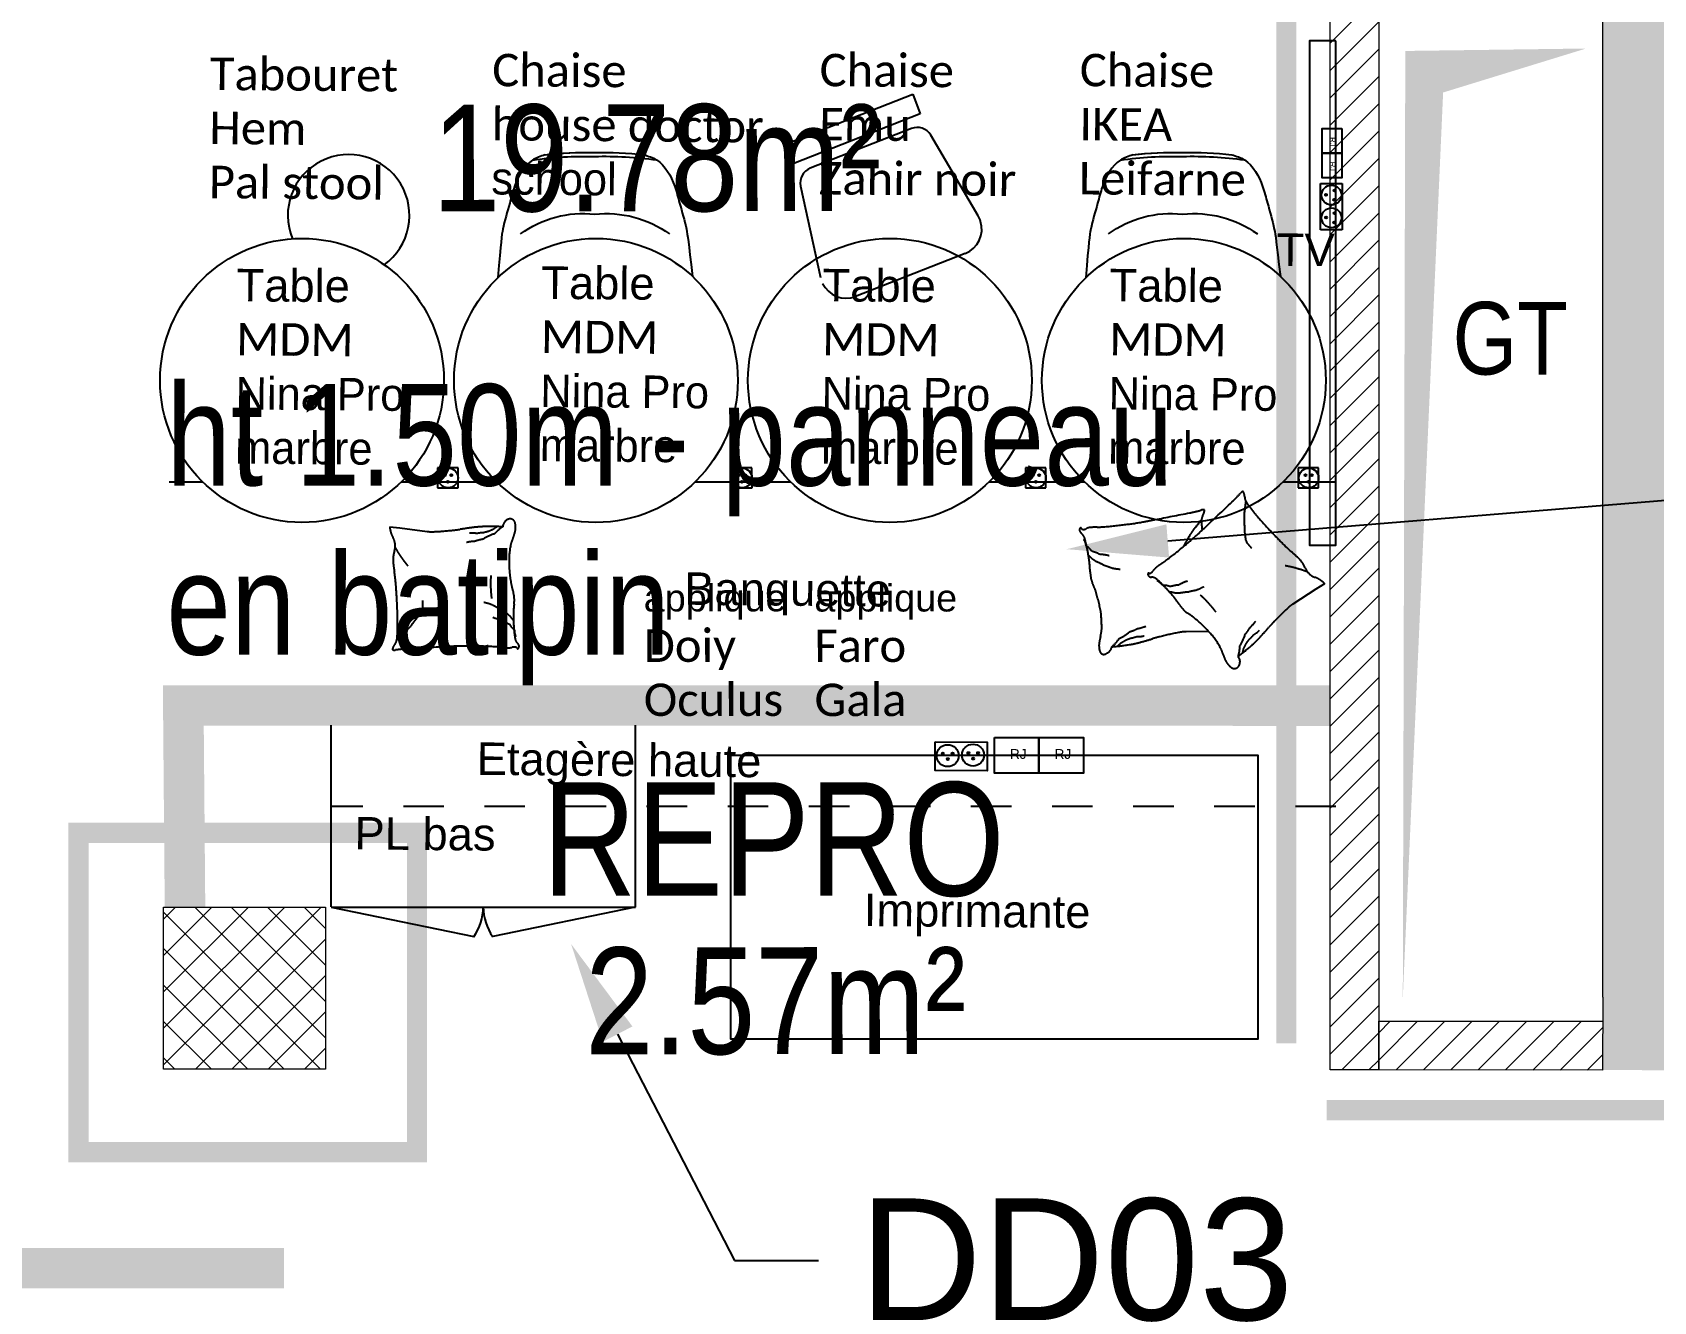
# Model space of a CAD drawing. Extents: x -29.7 to 23.3, y -8.6 to 57.6.
# Drawn here: x -10.075 to -6.077, y -0.008 to 3.12 of the extents above; entities that cross this region are included whole.
import ezdxf
from ezdxf import colors
from ezdxf.entities.mleader import LeaderData, LeaderLine
from ezdxf.math import Vec2, Vec3

# ---------------------------------------------------------------- set-up
doc = ezdxf.new("R2010")
doc.units = 0
doc.header["$LTSCALE"] = 0.001
for name, pattern in [('ACAD_ISO02W100', [15, 12, -3]), ('CACHE', [0.375, 0.25, -0.125]), ('HIDDEN', [9.525, 6.35, -3.175])]:
    doc.linetypes.add(name, pattern=pattern)
doc.layers.get('0').update_dxf_attribs({"lineweight": 5})
for name, color, linetype in [('00-SECURITE UP', 12, 'Continuous'), ('01-STR_MACONNERIE_HACH', 252, 'Continuous'), ('_ANNO-CONCEPT-T', 7, 'Continuous'), ('A-Etiquettes', 7, 'Continuous'), ('A-legende', 7, 'Continuous'), ('A-mobilier', 252, 'Continuous'), ('A-texte', 7, 'Continuous'), ('Exit- Etiquette-incendie', 1, 'Continuous')]:
    doc.layers.add(name, color=color, linetype=linetype)
for name, color, linetype, lineweight in [('02-CL HACH PLATRE', 6, 'Continuous', 5), ('02-CLOISON_HACH MACONNERIE', 6, 'Continuous', 5), ('Cloison', 6, 'Continuous', 30)]:
    doc.layers.add(name, color=color, linetype=linetype, lineweight=lineweight)
for name, color, linetype, true_color in [('04-MOBILIER', 1, 'Continuous', 0xff0000), ('A-cote', 7, 'Continuous', 0x425746), ('A-Détails', 7, 'Continuous', 0x00a500), ('SA-ELEVATION', 2, 'Continuous', 0xffff00)]:
    doc.layers.add(name, color=color, linetype=linetype, true_color=true_color)
doc.layers.add('A-projet', color=7, linetype='Continuous', lineweight=5, true_color=0x5b6280)
doc.layers.add('plafond', color=5, linetype='Continuous', lineweight=25, true_color=0x0000ff)
doc.styles.add('RENS', font='arial.ttf', dxfattribs={"width": 0.999})
doc.styles.get("Standard").update_dxf_attribs({"font": 'ARIALN.TTF'})
doc.styles.add('verdana', font='swissc.ttf')
doc.styles.add('Y_TXT_COT', font='arial.ttf', dxfattribs={"height": 0.2})
pattern_1 = [(45, (-0.000106, 1.5e-05), (-0.03367596, 0.03367596), [])]

# ---------------------------------------------------------------- blocks, each defined once
blk = doc.blocks.new('BLOC_ATT_RENS_100')
at = {"flags": 8}
for tag, p, height in [('N°', (-0.4156, 0.9727), 0.25), ('TITRE', (-0.4156, 0.6753), 0.21), ('SURF', (-0.4156, 0.3727), 0.15), ('EFFECTIF', (-0.4156, 0.0727), 0.15), ('HSP', (-0.4156, -0.2356), 0.15), ('REV.SOL', (-0.4156, -0.5258), 0.15), ('REV.MUR', (-0.4156, -0.8258), 0.15), ('PLAF', (-0.4156, -1.1258), 0.15)]:
    blk.add_attdef(tag, p, '', height=height, dxfattribs=at)
at = {"layer": 'Exit- Etiquette-incendie', "flags": 8}
for tag, p in [('EFFECTIF.MAX', (-0.4156, -1.414)), ('SURF.PROG', (-0.4156, -1.6479))]:
    blk.add_attdef(tag, p, '', height=0.15, dxfattribs=at)
blk = doc.blocks.new('Xref-R2-2018-11')
h = blk.add_hatch(color=256)
h.dxf.hatch_style = 1
h.paths.add_polyline_path([(-3.965, -3.7947), (-3.9712, -6.129), (-3.8717, -3.8971), (-3.5193, -3.7887)])
at = {"layer": '01-STR_MACONNERIE_HACH'}
h = blk.add_hatch(color=256, dxfattribs=at)
h.dxf.hatch_style = 1
h.paths.add_polyline_path([(1.9526, -4.2401), (1.9526, -4.3601), (2.1716, -4.3602), (2.1716, -4.3578), (2.1777, -3.2971), (1.9577, -3.2958)])
h.paths.add_polyline_path([(-2.883, 0.0248), (-3.29, -0.3583), (-3.29, 0.0248)])
h.paths.add_polyline_path([(0.6616, -4.3593), (0.6616, -4.2393), (0, -4.2389), (0, 0), (1.9767, -0.0016), (1.974, -0.4631), (2.194, -0.4644), (2.198, 0.2183), (-3.5072, 0.2228), (-3.5082, -1.0072), (-3.4782, -1.0072), (-3.4769, -1.0072), (-3.4782, -2.6772), (-3.4782, -3.3168), (-3.4782, -5.0368), (-3.4782, -5.1367), (-3.4782, -6.1268), (-3.4783, -6.3069), (-3.2001, -6.307), (-3.2, -6.207), (-3.29, -6.207), (-3.29, -0.427), (-2.81, 0.0248), (-0.22, 0.0227), (-0.22, -5.7488), (-1.54, -5.748), (-1.5403, -6.208), (-1.6303, -6.2079), (-1.6303, -6.3079), (-1.2742, -6.3082), (-1.2741, -6.1882), (-1.43, -6.1881), (-1.43, -5.8281), (-0.22, -5.8288), (-0.22, -6.1888), (0.04, -6.1889), (0.04, -6.1888), (0.04, -5.8289), (0.83, -5.8294), (0.83, -6.1894), (0.6924, -6.1893), (0.6923, -6.3093), (0.9606, -6.3095), (0.9607, -6.2095), (0.9609, -6.2095), (0.9639, -5.6995), (0.0039, -5.6989), (0.011, -4.4589), (0.661, -4.4593)])
at = {"layer": '02-CL HACH PLATRE', "lineweight": 13, "transparency": 33554687}
h = blk.add_hatch(dxfattribs=at)
h.set_pattern_fill('ANSI31', color=256, scale=0.015)
h.set_pattern_definition(pattern_1)
h.paths.add_polyline_path([(-4.0303, -3.727), (-4.0304, -6.3063), (-4.1504, -6.3063), (-4.1503, -3.607), (-4.0303, -3.607)])
h = blk.add_hatch(dxfattribs=at)
h.set_pattern_fill('ANSI31', color=256, scale=0.015)
h.set_pattern_definition(pattern_1)
h.paths.add_polyline_path([(-3.4782, -6.1864), (-4.0304, -6.1864), (-4.0304, -6.3063), (-4.0304, -6.3064), (-3.4783, -6.3066)])
at = {"layer": '02-CLOISON_HACH MACONNERIE', "transparency": 33554687}
h = blk.add_hatch(dxfattribs=at)
h.set_pattern_fill('ANSI37', color=256, scale=0.02)
h.paths.add_polyline_path([(-7.0277, -5.9048), (-6.628, -5.9048), (-6.628, -6.3048), (-7.0277, -6.3048)])
blk.add_line((-3.4782, -5.0368), (-3.4782, -3.4568))
for points in [[(-3.4782, -6.1268), (-3.4782, -5.1367), (-3.4782, -5.0368), (-3.4782, -3.3168), (-3.4782, -2.6772), (-3.4769, -1.0072), (-3.5082, -1.0072), (-3.5072, 0.2228)], [(-3.4782, -6.1268), (-3.4783, -6.3069)]]:
    blk.add_lwpolyline(points)
at = {"linetype": 'Continuous'}
blk.add_lwpolyline([(-4.0303, -3.727), (-4.0304, -6.3063), (-4.1504, -6.3063), (-4.1503, -3.607), (-4.0303, -3.607)], close=True, dxfattribs=at)
blk.add_lwpolyline([(-7.0277, -5.9048), (-6.628, -5.9048), (-6.628, -6.3048), (-7.0277, -6.3048)], close=True)
blk.add_lwpolyline([(-3.4783, -6.3066), (-4.0303, -6.3064), (-4.0304, -6.3064), (-4.0304, -6.1864), (-3.4783, -6.1864)], dxfattribs=at)
at = {"layer": '00-SECURITE UP', "const_width": 0.1}
blk.add_lwpolyline([(-6.7309, -6.7949), (-7.6399, -6.7949), (-7.6399, -6.7949), (-7.6399, -6.7949)], dxfattribs=at)
ref = blk.add_blockref('BLOC_ATT_RENS_100', (-3.6424, -4.5478), dxfattribs=dict(xscale=0.472023455414562, yscale=0.472023455414562, zscale=0.9170462599446728))
ref.add_attrib('SURF', 'GT', (-3.8484, -4.5922), dxfattribs={"height": 0.17884, "rotation": 360, "style": 'verdana', "flags": 8})
blk = doc.blocks.new('Coussins')
at = {"linetype": 'HIDDEN', "ltscale": 0.2}
for points in [[(-0.1748, 0.421, -0.006204), (-0.1849, 0.4466, -0.021828), (-0.2009, 0.4922, -0.018818), (-0.2168, 0.5456, -0.019326), (-0.2198, 0.5576, 0.01735), (-0.223, 0.571, 0.129675), (-0.2285, 0.5834, -0.191716), (-0.2317, 0.5923, -0.363489), (-0.2302, 0.595, 0.585858), (-0.2298, 0.5978, 0.215512), (-0.2313, 0.599, 0.076444), (-0.2352, 0.5991, 0.153708), (-0.2418, 0.5933, -0.111249), (-0.2502, 0.5839, -0.014624), (-0.2714, 0.5737, -0.010837), (-0.3009, 0.5623, -0.018442), (-0.3313, 0.5539, 0.03204), (-0.3486, 0.5483, 0.033397), (-0.3572, 0.5433, -0.017905), (-0.373, 0.5329, -0.026564), (-0.4224, 0.5099, -0.032941), (-0.4653, 0.4995, -0.035782), (-0.4828, 0.4992, 0.031893), (-0.5025, 0.4991, 0.036831), (-0.5139, 0.4965, 0.049225), (-0.5215, 0.4923, 0.494818), (-0.5205, 0.4764, 0.263368), (-0.5025, 0.4666, 0.263368)], [(-0.292, 0.5655, -0.027842), (-0.3, 0.5534, -0.048685), (-0.3035, 0.5451, -0.023666), (-0.3096, 0.5218, -0.031223), (-0.3126, 0.5028, -0.046801), (-0.3128, 0.4961, -0.023191), (-0.3118, 0.482)], [(-0.2559, 0.5835, -0.088153), (-0.2708, 0.5751, -0.088153), (-0.2809, 0.5582, -0.077547), (-0.2848, 0.5381, -0.077547), (-0.2837, 0.5149)], [(-0.4211, 0.2391), (-0.4321, 0.2938, 0.073041), (-0.4366, 0.3091, 0.023305), (-0.4562, 0.355, 0.018299), (-0.4644, 0.3718, -0.01097), (-0.4783, 0.3997, -0.042281), (-0.4892, 0.4254, -0.027201), (-0.5026, 0.4668)], [(-0.5026, 0.4666, 0.077379), (-0.4795, 0.453, 0.077379), (-0.4582, 0.4306, 0.047525), (-0.4468, 0.4134, 0.047525), (-0.4373, 0.3943)], [(-0.4988, 0.4541, 0.05369), (-0.4887, 0.4465, 0.070312), (-0.4815, 0.4384, 0.015448), (-0.4774, 0.4325, 0.013244), (-0.4729, 0.4253, 0.082127), (-0.4665, 0.412, 0.064164), (-0.4614, 0.3937)], [(-0.468, 0.1562, -0.316205), (-0.491, 0.1504, -0.438288), (-0.4978, 0.1677, -0.052587), (-0.4926, 0.1762, -0.051632), (-0.4855, 0.1836, -0.064659), (-0.4701, 0.1936, 0.062916), (-0.4542, 0.2039, 0.053373), (-0.4235, 0.2359, 0.043578), (-0.3942, 0.2816, 0.030103), (-0.3865, 0.2986, -0.05552), (-0.3818, 0.3077, -0.053337), (-0.3701, 0.3218, 0.031263), (-0.3491, 0.345, 0.017719), (-0.3299, 0.371, 0.025059), (-0.3178, 0.3904, 0.180618), (-0.316, 0.4029, -0.268753), (-0.3133, 0.4113, -0.10234), (-0.3099, 0.4133, -0.239588), (-0.3081, 0.4131, -0.335177), (-0.3073, 0.4105, 0.264937), (-0.3067, 0.4073, 0.10977), (-0.2991, 0.4015, -0.078133), (-0.288, 0.394, -0.008879), (-0.2775, 0.384, 0.011105), (-0.2691, 0.376, 0.011393), (-0.2271, 0.3394, 0.013124), (-0.1891, 0.3095, 0.003705), (-0.1727, 0.2974, 0.000802), (-0.0962, 0.2423, 0.018912), (-0.0716, 0.2259, -0.07778), (-0.0661, 0.2213, -0.415863), (-0.0661, 0.2203, -0.048606), (-0.0718, 0.2164, -0.090741), (-0.0789, 0.214, 0.102316), (-0.0851, 0.2116, 0.062567), (-0.0944, 0.204, 0.023201), (-0.1157, 0.1796, 0.00979), (-0.1516, 0.1323, 0.011884), (-0.1795, 0.0921, 0.014676), (-0.1906, 0.0741, -0.013893), (-0.2023, 0.0551, -0.103313), (-0.2221, 0.0353, 0.129337), (-0.2371, 0.0186, 0.082291), (-0.241, 0.0067, -0.06757), (-0.2452, -0.0079, -0.030442), (-0.2509, -0.0189, -0.494886), (-0.2519, -0.019), (-0.269, -0.0012), (-0.316, 0.0479, 0.044256), (-0.3281, 0.0585, 0.014203), (-0.3691, 0.0867, 0.010103), (-0.3828, 0.0952, -0.004809), (-0.4118, 0.1126, -0.026481), (-0.4343, 0.1282, -0.016509), (-0.4683, 0.1563)], [(-0.1748, 0.421, 0.001963), (-0.1424, 0.3401, 0.001963)], [(-0.3224, 0.387, -0.088153), (-0.3305, 0.3719, -0.088153), (-0.33, 0.3523, -0.077547), (-0.3225, 0.3331, -0.077547), (-0.3092, 0.3141)], [(-0.3433, 0.3525, -0.027842), (-0.3435, 0.338, -0.048685), (-0.3421, 0.3291, -0.023666), (-0.3347, 0.3062, -0.031223), (-0.3271, 0.2885, -0.046801), (-0.3237, 0.2827, -0.023191), (-0.3153, 0.2713)], [(-0.1543, 0.3082, -0.016108), (-0.1794, 0.3218, -0.024599), (-0.1959, 0.3289, -0.009477), (-0.2249, 0.3385, -0.001721), (-0.2267, 0.3391, -0.072521)], [(-0.3703, 0.2313, -0.009729), (-0.3603, 0.2428, -0.009729), (-0.3507, 0.255, -0.007971), (-0.3432, 0.2655, -0.007971), (-0.3361, 0.2765)], [(-0.0891, 0.2089, -0.016108), (-0.1177, 0.207, -0.024599), (-0.1354, 0.2041, -0.009477), (-0.1651, 0.1968, -0.015937), (-0.1819, 0.1914, -0.072521), (-0.1891, 0.1868, -0.033339), (-0.2001, 0.1729)], [(-0.4681, 0.1562, 0.077379), (-0.4414, 0.157, 0.077379), (-0.4114, 0.1495, 0.047525), (-0.3925, 0.1411, 0.047525), (-0.3742, 0.1301)], [(-0.4582, 0.1476, 0.05369), (-0.4456, 0.1466, 0.070312), (-0.4353, 0.1436, 0.015448), (-0.4286, 0.1408, 0.013244), (-0.4209, 0.1372, 0.082127), (-0.4084, 0.1293, 0.064164), (-0.3943, 0.1166)], [(-0.2304, 0.0283, -0.009729), (-0.228, 0.0433, -0.009729), (-0.2265, 0.0588, -0.007971), (-0.2258, 0.0717, -0.007971), (-0.2257, 0.0848)]]:
    blk.add_lwpolyline(points, format="xyb", dxfattribs=at)
for centre, radius, start, end in [((0.1012, 0.4322), 0.2605, 200.7123, 207.2058), ((-0.0134, -0.243), 0.5695, 105.0374, 106.9034), ((-0.1473, 0.2357), 0.0726, 91.709, 101.0041), ((-0.1512, 0.284), 0.0243, 71.3412, 85.7563), ((-0.1297, 0.3466), 0.0418, 250.7398, 261.8028), ((-0.1328, 0.3494), 0.0443, 266.349, 275.4497), ((-0.1439, 0.305), 0.0157, 4.5367, 31.2328), ((-0.129, 0.306), 0.000799, 297.0485, 17.4711)]:
    blk.add_arc(centre, radius, start, end, dxfattribs=at)
blk = doc.blocks.new('Coussin simple')
at = {"linetype": 'HIDDEN', "ltscale": 0.2}
for points in [[(-12.5146, 1.8499, -0.316205), (-12.5004, 1.8689, -0.438288), (-12.4842, 1.8598, -0.052587), (-12.483, 1.8498, -0.051632), (-12.4838, 1.8396, -0.064659), (-12.4895, 1.8221, 0.062916), (-12.4954, 1.8042, 0.053373), (-12.4991, 1.76, 0.043578), (-12.4932, 1.706, 0.030103), (-12.4885, 1.6879, -0.05552), (-12.4864, 1.678, -0.053337), (-12.4866, 1.6596, 0.031263), (-12.4884, 1.6284, 0.017719), (-12.487, 1.5961, 0.025059), (-12.4841, 1.5734, 0.180618), (-12.4777, 1.5625, -0.268753), (-12.4745, 1.5543, -0.10234), (-12.4759, 1.5506, -0.239588), (-12.4775, 1.5496, -0.335177), (-12.4797, 1.5511, 0.264937), (-12.4821, 1.5532, 0.10977), (-12.4917, 1.553, -0.078133), (-12.505, 1.5518, -0.008879), (-12.5195, 1.553, 0.011105), (-12.5311, 1.554, 0.011393), (-12.5867, 1.556, 0.013124), (-12.6351, 1.5554, 0.003705), (-12.6555, 1.5544, 0.000802), (-12.7496, 1.5492, 0.018912), (-12.779, 1.5464, -0.07778), (-12.7862, 1.5466, -0.415863), (-12.7868, 1.5474, -0.048606), (-12.7849, 1.554, -0.090741), (-12.7809, 1.5603, 0.102316), (-12.7775, 1.566, 0.062567), (-12.775, 1.5778, 0.023201), (-12.7739, 1.6102, 0.00979), (-12.7757, 1.6696, 0.011884), (-12.7793, 1.7184, 0.014676), (-12.782, 1.7393, -0.013893), (-12.7848, 1.7614, -0.103313), (-12.7819, 1.7893, 0.129337), (-12.7807, 1.8117, 0.082291), (-12.7852, 1.8234, -0.06757), (-12.7911, 1.8375, -0.030442), (-12.7935, 1.8496, -0.494886), (-12.7929, 1.8503), (-12.7683, 1.8471), (-12.7009, 1.8385, 0.044256), (-12.6849, 1.8379, 0.014203), (-12.6352, 1.8418, 0.010103), (-12.6193, 1.8438, -0.004809), (-12.5858, 1.8485, -0.026481), (-12.5584, 1.8505, -0.016509), (-12.5144, 1.85)], [(-12.5146, 1.85, 0.077379), (-12.5349, 1.8326, 0.077379), (-12.5629, 1.8195, 0.047525), (-12.5828, 1.8142, 0.047525), (-12.604, 1.8113)], [(-12.5277, 1.8505, 0.05369), (-12.5381, 1.8433, 0.070312), (-12.548, 1.8391, 0.015448), (-12.5549, 1.8371, 0.013244), (-12.5632, 1.8351, 0.082127), (-12.5779, 1.8333, 0.064164), (-12.5968, 1.8344)], [(-12.7798, 1.8, -0.009729), (-12.7722, 1.7868, -0.009729), (-12.7637, 1.7738, -0.007971), (-12.7561, 1.7633, -0.007971), (-12.7479, 1.753)], [(-12.5434, 1.7301, -0.009729), (-12.544, 1.7149, -0.009729), (-12.5437, 1.6994, -0.007971), (-12.5429, 1.6865, -0.007971), (-12.5416, 1.6734)], [(-12.7761, 1.5707, -0.016108), (-12.7551, 1.5902, -0.024599), (-12.7432, 1.6035, -0.009477), (-12.7247, 1.6279, -0.015937), (-12.715, 1.6427, -0.072521), (-12.7122, 1.6507, -0.033339), (-12.7125, 1.6684)], [(-12.4882, 1.6189, -0.027842), (-12.4971, 1.6303, -0.048685), (-12.5038, 1.6363, -0.023666), (-12.524, 1.6495, -0.031223), (-12.541, 1.6584, -0.046801), (-12.5473, 1.6608, -0.023191), (-12.561, 1.6644)], [(-12.4827, 1.5789, -0.088153), (-12.486, 1.5957, -0.088153), (-12.4987, 1.6107, -0.077547), (-12.5165, 1.6209, -0.077547), (-12.5388, 1.6273)]]:
    blk.add_lwpolyline(points, format="xyb", dxfattribs=at)
blk = doc.blocks.new('A$C7F8468B1')
at = {"layer": '04-MOBILIER'}
for centre, radius, start, end in [((20.83, -69.03), 91.49, 88.4948, 98.0977), ((20.78, -61.3), 84.71, 88.3377, 96.6108), ((25.69, -61.3), 84.71, 83.3892, 91.6623), ((25.64, -68.09), 91.49, 83.6625, 91.5052), ((25.64, -69.03), 91.49, 81.9023, 91.5052), ((20.45, -18.63), 26.98, 84.0728, 125.5143), ((26.1, -17.83), 26.2, 53.8955, 96.2776)]:
    blk.add_arc(centre, radius, start, end, dxfattribs=at)
for points in [[(11.03, 22.85), (9.95, 22.49), (6.33, 21.28), (3.61, 16.17), (2.14, 10.18), (0.57, 5.15), (0.11, 1.52), (-0.87, -7.16)], [(35.45, 22.85), (36.52, 22.49), (40.14, 21.28), (42.86, 16.17), (44.33, 10.18), (45.91, 5.15), (46.37, 1.52), (47.12, -7.39)]]:
    blk.add_open_spline(points, degree=3, knots=[0, 0, 0, 0, 3.716681, 12.506628, 17.24982, 24.62784, 29.757352, 29.757352, 29.757352, 29.757352], dxfattribs=at)
blk = doc.blocks.new('A$C78984A03')
at = {"layer": '04-MOBILIER'}
for p, q in [((-15.39, 37.89), (15.39, 37.89)), ((-15.39, 37.89), (-15.39, 33.15)), ((15.39, 37.89), (15.39, 33.15)), ((15.39, 33.15), (-15.39, 33.15)), ((12.31, 30.78), (-12.31, 30.78)), ((-15.82, 27.79), (-19.17, 6.86)), ((19.17, 6.86), (15.82, 27.79))]:
    blk.add_line(p, q, dxfattribs=at)
blk.add_lwpolyline([(13.33, 0), (-13.33, 0)], dxfattribs=at)
for centre, radius, start, end in [((-12.31, 27.23), 3.55, 90, 170.8898), ((12.31, 27.23), 3.55, 9.1102, 90), ((-13.33, 5.92), 5.92, 184.1307, 270), ((13.33, 5.92), 5.92, 270, 355.8693), ((13.33, 5.92), 5.92, 355.8693, 9.1102)]:
    blk.add_arc(centre, radius, start, end, dxfattribs=at)
blk = doc.blocks.new('PCD-1.10')
at = {"color": 0}
for p, q in [((0, 0), (0, 3.19)), ((0, 3.19), (6.84, 3.19)), ((6.84, 3.19), (6.84, 0)), ((6.84, 0), (0, 0))]:
    blk.add_line(p, q, dxfattribs=at)
for centre, radius in [((1.72, 1.61), 1.46), ((5.08, 1.61), 1.46), ((1.03, 2.04), 0.146), ((1.7, 0.8), 0.146), ((2.44, 1.99), 0.146), ((4.39, 2.04), 0.146), ((5.05, 0.8), 0.146), ((5.79, 1.99), 0.146)]:
    blk.add_circle(centre, radius, dxfattribs=at)
blk = doc.blocks.new('PC16A-1M')
at = {"color": 0}
for p, q in [((-1.56, 1.5), (-1.56, -1.47)), ((1.46, 1.5), (-1.56, 1.5)), ((1.46, -1.47), (1.46, 1.5)), ((-1.56, -1.47), (1.46, -1.47))]:
    blk.add_line(p, q, dxfattribs=at)
for centre, radius in [((0, 0), 1.46), ((-0.48, 0.43), 0.146), ((0.47, 0.41), 0.146), ((-0.03, -0.59), 0.146)]:
    blk.add_circle(centre, radius, dxfattribs=at)
blk = doc.blocks.new('A$C20351D05')
at = {"layer": '04-MOBILIER', "linetype": 'Continuous'}
for p, q in [((7.6391, -46.6501), (7.6391, -45.4201)), ((5.1615, -47.5551), (5.5128, -47.6281)), ((5.1615, -47.5551), (5.9115, -47.5551)), ((5.911, -47.5551), (5.5596, -47.6281))]:
    blk.add_line(p, q, dxfattribs=at)
at = {"layer": '04-MOBILIER', "ltscale": 0.01}
for p, q in [((5.3341, -46.5071), (5.5692, -46.5071)), ((6.0591, -46.5071), (6.2942, -46.5071)), ((6.7841, -46.5071), (7.0192, -46.5071)), ((5.1614, -47.5549), (5.1614, -47.1071)), ((5.9115, -47.5551), (5.9115, -47.1071))]:
    blk.add_line(p, q, dxfattribs=at)
at = {"layer": '04-MOBILIER', "linetype": 'Continuous'}
blk.add_lwpolyline([(7.6391, -45.4201), (7.574, -45.4201), (7.574, -46.6631), (7.6391, -46.6631)], close=True, dxfattribs=at)
at = {"layer": '04-MOBILIER', "ltscale": 0.01}
blk.add_lwpolyline([(6.1469, -47.1812), (7.4469, -47.1812), (7.4469, -47.8812), (6.1469, -47.8812)], close=True, dxfattribs=at)
for centre in [(5.0892, -46.2571), (5.8142, -46.2571), (6.5392, -46.2571), (7.2642, -46.2571)]:
    blk.add_circle(centre, 0.35, dxfattribs=at)
blk.add_arc((5.2042, -45.8503), 0.15, 305.8361, 202.5875, dxfattribs=at)
at = {"layer": '04-MOBILIER', "linetype": 'Continuous'}
for centre, start, end in [((5.4064, -47.5538), 325.0387, 359.4223), ((5.666, -47.5538), 180.5777, 214.9613)]:
    blk.add_arc(centre, 0.1298, start, end, dxfattribs=at)
at = {"layer": 'plafond', "linetype": 'Continuous'}
for points in [[(7.654, -45.6365), (7.654, -45.6971), (7.6053, -45.6971), (7.6053, -45.6365)], [(7.654, -45.6971), (7.654, -45.7577), (7.6053, -45.7576), (7.6053, -45.6971)], [(6.7969, -47.137), (6.9069, -47.137), (6.9069, -47.2254), (6.7969, -47.2254)], [(6.9069, -47.137), (7.0169, -47.137), (7.0169, -47.2254), (6.9069, -47.2254)], [(6.6512, -47.1477), (6.7793, -47.149), (6.7793, -47.2195), (6.6512, -47.2182)]]:
    blk.add_lwpolyline(points, close=True, dxfattribs=at)
for centre, radius in [((6.6816, -47.182), 0.027), ((6.6699, -47.1765), 0.0025), ((6.6939, -47.1765), 0.0025), ((6.7443, -47.1806), 0.027), ((6.7327, -47.1755), 0.0025), ((6.7566, -47.1755), 0.0025), ((6.6819, -47.1903), 0.0025), ((6.7446, -47.1893), 0.0025)]:
    blk.add_circle(centre, radius, dxfattribs=at)
at = {"layer": 'SA-ELEVATION', "ltscale": 0.01}
for p, q in [((4.7612, -46.5071), (4.8442, -46.5071)), ((7.5091, -46.5071), (7.6392, -46.5071))]:
    blk.add_line(p, q, dxfattribs=at)
at = {"layer": 'SA-ELEVATION', "linetype": 'ACAD_ISO02W100', "ltscale": 0.01}
blk.add_line((7.6392, -47.3071), (5.1614, -47.3071), dxfattribs=at)
at = {"layer": '04-MOBILIER', "rotation": 79.22616355429616}
blk.add_blockref('Coussins', (7.6392, -46.5071), dxfattribs=at)
at = {"layer": '04-MOBILIER'}
blk.add_blockref('Coussin simple', (18.099, -48.4679), dxfattribs=at)
at = {"layer": 'Cloison', "xscale": 0.01088851408361933, "yscale": 0.01088851408361933, "zscale": 0.01088851408361933, "rotation": 21.38990410458133}
blk.add_blockref('A$C78984A03', (6.5898, -45.9971), dxfattribs=at)
at = {"layer": 'plafond', "color": 5, "lineweight": -2, "xscale": 0.01669227516125703, "yscale": 0.01669227516125703, "zscale": 0.01669227516125703}
for name, p, rotation in [('PCD-1.10', (7.6014, -45.7715), 270.0739232123309), ('PC16A-1M', (5.4497, -46.4975), 0.07392321233090446), ('PC16A-1M', (6.1747, -46.4975), 0.07392321233090446), ('PC16A-1M', (6.8997, -46.4975), 0.07392321233090446), ('PC16A-1M', (7.5722, -46.4975), 0.07392321233090446)]:
    blk.add_blockref(name, p, dxfattribs=dict(at, rotation=rotation))
at = {"layer": 'SA-ELEVATION', "xscale": -0.01, "yscale": 0.01, "zscale": 0.01, "rotation": 0.0746660185234571}
for p in [(6.0434, -45.929), (7.4934, -45.929)]:
    blk.add_blockref('A$C7F8468B1', p, dxfattribs=at)
at = {"layer": '_ANNO-CONCEPT-T', "char_height": 0.08, "width": 1.472401, "attachment_point": 1, "rotation": 359.5012}
for s, insert in [('{\\fCalibri|b0|i0|c0|p34;Tabouret \\PHem \\PPal stool}', (4.8623, -45.4611)), ('{\\fCalibri|b0|i0|c0|p34;Chaise\\Phouse doctor\\P\\fMangal|b0|i0|c0|p2;school}', (5.5589, -45.4518)), ('{\\fCalibri|b0|i0|c0|p34;Chaise\\PEmu\\PZahir noir}', (6.3664, -45.4518)), ('{\\fCalibri|b0|i0|c0|p34;Chaise\\PIKEA \\PLeifarne}', (7.0081, -45.4518)), ('{\\fArial|b0|i0|c0|p34;TV}', (7.4935, -45.8945)), ('{\\fArial|b0|i0|c0|p34;Table\\P\\fCalibri|b0|i0|c0|p34;MDM \\P\\fMangal|b0|i0|c0|p2;Nina Pro\\Pmarbre}', (4.9282, -45.9819)), ('{\\fArial|b0|i0|c0|p34;Table\\P\\fCalibri|b0|i0|c0|p34;MDM \\P\\fMangal|b0|i0|c0|p2;Nina Pro\\Pmarbre}', (5.6797, -45.9758)), ('{\\fArial|b0|i0|c0|p34;Table\\P\\fCalibri|b0|i0|c0|p34;MDM \\P\\fMangal|b0|i0|c0|p2;Nina Pro\\Pmarbre}', (6.3735, -45.9819)), ('{\\fArial|b0|i0|c0|p34;Table\\P\\fCalibri|b0|i0|c0|p34;MDM \\P\\fMangal|b0|i0|c0|p2;Nina Pro\\Pmarbre}', (7.0815, -45.9819)), ('{\\fArial|b0|i0|c0|p34;Banquette}', (6.0325, -46.73)), ('{\\fArial|b0|i0|c0|p34;Etagère haute}', (5.5205, -47.1492)), ('{\\fArial|b0|i0|c0|p34;PL bas}', (5.2191, -47.3331)), ('{\\fArial|b0|i0|c0|p34;Imprimante}', (6.4753, -47.522))]:
    blk.add_mtext(s, dxfattribs=dict(at, insert=insert))
at = {"layer": 'plafond', "color": 5, "style": 'RENS'}
for height, rotation, p in [(0.01324, 269.9798, (7.6249, -45.6576)), (0.01324, 269.9798, (7.6249, -45.7182)), (0.02404, 0.0032, (6.8353, -47.1899)), (0.02404, 0.0032, (6.9453, -47.1899))]:
    blk.add_text('RJ', height=height, rotation=rotation, dxfattribs=at).set_placement(p)
at = {"layer": 'plafond', "char_height": 0.08, "width": 1.472401, "attachment_point": 1, "rotation": 0.0242}
for s, insert in [('{\\fArial|b0|i0|c0|p34;\\H0.83333x;applique\\P\\fCalibri|b0|i0|c0|p34;\\H1.2x;Doiy \\POculus}', (5.9321, -46.7598)), ('{\\fArial|b0|i0|c0|p34;\\H0.83333x;applique\\P\\fCalibri|b0|i0|c204|p34;\\H1.2x;Faro \\fCalibri|b0|i0|c0|p34;\\P\\fCalibri|b0|i0|c204|p34;Gala}', (6.353, -46.7601))]:
    blk.add_mtext(s, dxfattribs=dict(at, insert=insert))

msp = doc.modelspace()

# ---------------------------------------------------------------- linework, layer by layer
at = {"layer": 'A-Etiquettes', "color": 212, "true_color": 0xbc10b6, "const_width": 0.1}
msp.add_lwpolyline([(-6.8747, 1.4607), (-9.7032, 1.4608), (-9.699, 0.9617)], dxfattribs=at)
at = {"layer": 'A-legende', "linetype": 'CACHE', "ltscale": 2000, "const_width": 0.05}
for points in [[(-6.9827, 3.4615), (-6.9827, 0.6281)], [(-6.8834, 0.4635), (-0.4627, 0.4635)]]:
    msp.add_lwpolyline(points, dxfattribs=at)
at = {"layer": 'A-legende', "color": 5, "linetype": 'CACHE', "ltscale": 2000, "true_color": 0x1100ff, "const_width": 0.05}
msp.add_lwpolyline([(-9.9618, 1.147), (-9.1268, 1.147), (-9.1268, 0.3596), (-9.9618, 0.3596)], close=True, dxfattribs=at)
at = {"layer": 'A-legende', "linetype": 'CACHE', "ltscale": 1000, "const_width": 0.05}
msp.add_lwpolyline([(-6.9827, 0.6281), (-6.9827, 0.6281)], dxfattribs=at)

# ---------------------------------------------------------------- block references
at = {"layer": 'A-mobilier', "ltscale": 0.01}
msp.add_blockref('A$C20351D05', (-14.4997, 48.5192), dxfattribs=at)
at = {"layer": 'A-projet'}
msp.add_blockref('Xref-R2-2018-11', (-2.7243, 6.8689), dxfattribs=at)

# ---------------------------------------------------------------- texts
at = {"layer": 'A-cote', "color": 30, "insert": (-9.0894, 2.9418), "char_height": 0.26331, "attachment_point": 1, "rotation": 0.0792}
msp.add_mtext_dynamic_manual_height_columns('19.78m²', width=1.219524, gutter_width=12.5, heights=[0], dxfattribs=at)
at = {"layer": 'A-texte', "ltscale": 0.1, "insert": (-8.8174, 1.2717), "char_height": 0.27988, "attachment_point": 1}
msp.add_mtext_dynamic_manual_height_columns('REPRO', width=1.401625, gutter_width=12.5, heights=[0], dxfattribs=at)

# ---------------------------------------------------------------- next in the draw order: leaders
at = {"layer": 'A-Détails'}
ml = msp.add_multileader_mtext('Standard', dxfattribs=at)
ml.set_content('DD05', color=256, style='Y_TXT_COT')
ml.set_leader_properties()
ml.build(insert=Vec2(0, 0))
ml.multileader.update_dxf_attribs({"has_text_frame": 1, "text_left_attachment_type": 2, "text_right_attachment_type": 2, "dogleg_length": 1, "arrow_head_size": 0.25})
ctx = ml.context
ctx.base_point, ctx.char_height, ctx.arrow_head_size, ctx.landing_gap_size, ctx.plane_origin = Vec3(-5.3706, 2.0049), 0.3, 0.25, 0.1, Vec3(-14.6962, 4.8724)
ctx.left_attachment, ctx.right_attachment = 2, 2
notes = []
notes.append((ctx, [(0, (1, 1, 0), (-5.5779, 2.0049), (1, 0), 0.2072, [(0, [(-7.5244, 1.8461)], 0, [])])]))
ctx.mtext.insert, ctx.mtext.rotation, ctx.mtext.width, ctx.mtext.defined_height, ctx.mtext.flow_direction = Vec3(-5.2706, 2.1581), 6.283185, 0.436539, 0.1999, 5
ctx.mtext.has_bg_fill, ctx.mtext.bg_color, ctx.mtext.bg_scale_factor, ctx.mtext.bg_transparency, ctx.mtext.use_window_bg_color = 1, -1027028792, 1.5, 0, 1
ml = msp.add_multileader_mtext('Standard', dxfattribs=at)
ml.set_content('DD03', color=256, style='Y_TXT_COT')
ml.set_leader_properties()
ml.build(insert=Vec2(0, 0))
ml.multileader.update_dxf_attribs({"has_text_frame": 1, "text_left_attachment_type": 2, "text_right_attachment_type": 2, "dogleg_length": 1, "arrow_head_size": 0.25})
ctx = ml.context
ctx.base_point, ctx.char_height, ctx.arrow_head_size, ctx.landing_gap_size, ctx.plane_origin = Vec3(-8.1363, 0.0926), 0.3, 0.25, 0.1, Vec3(-11.5808, 2.9601)
ctx.left_attachment, ctx.right_attachment = 2, 2
notes.append((ctx, [(0, (1, 1, 0), (-8.3435, 0.0926), (1, 0), 0.2072, [(0, [(-8.7468, 0.873)], 0, [])])]))
ctx.mtext.insert, ctx.mtext.rotation, ctx.mtext.width, ctx.mtext.defined_height, ctx.mtext.flow_direction = Vec3(-8.0363, 0.2458), 6.283185, 0.436539, 0.1999, 5
ctx.mtext.has_bg_fill, ctx.mtext.bg_color, ctx.mtext.bg_scale_factor, ctx.mtext.bg_transparency, ctx.mtext.use_window_bg_color = 1, -1027028792, 1.5, 0, 1
for ctx, leaders in notes:
    for number, flags, end, landing, length, lines in leaders:
        leader = LeaderData()
        leader.index, (leader.has_last_leader_line, leader.has_dogleg_vector, leader.attachment_direction) = number, flags
        leader.last_leader_point, leader.dogleg_vector, leader.dogleg_length = Vec3(end), Vec3(landing), length
        for number, points, colour, breaks in lines:
            line = LeaderLine()
            line.index, line.vertices, line.color, line.breaks = number, Vec3.list(points), colors.encode_raw_color(colour), breaks
            leader.lines.append(line)
        ctx.leaders.append(leader)

# ---------------------------------------------------------------- next in the draw order: texts
at = {"layer": 'A-cote', "color": 30, "insert": (-8.712, 0.8644), "char_height": 0.26331, "width": 1.219524, "attachment_point": 1, "rotation": 0.0792}
msp.add_mtext('2.57m²', dxfattribs=at)
at = {"layer": 'A-Etiquettes', "color": 212, "true_color": 0xbc10b6, "insert": (-9.745, 2.2529), "char_height": 0.25, "attachment_point": 1}
msp.add_mtext_dynamic_manual_height_columns('ht 1.50m - panneau en batipin', width=2.537092, gutter_width=12.5, heights=[0], dxfattribs=at)

doc.saveas('drawing.dxf')
